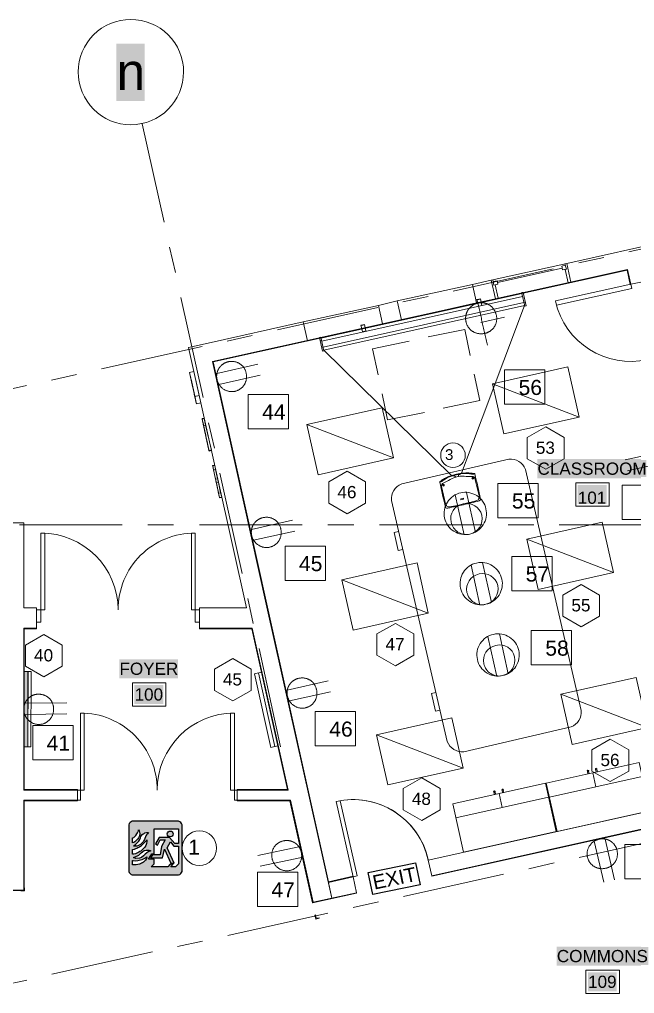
# Model space of a CAD drawing. Header units: inches. Extents: x 0.9 to 36.3, y 0.7 to 23.3.
# Drawn here: x 20.31 to 23.299, y 10.161 to 14.896 of the extents above; entities that cross this region are included whole.
import ezdxf

# ---------------------------------------------------------------- set-up
doc = ezdxf.new("R2010")
doc.units = ezdxf.units.IN
doc.linetypes.add('ACAD_ISO02W100', pattern=[15, 12, -3])
doc.layers.get('0').update_dxf_attribs({"color": 1})
for name, color, linetype, lineweight, true_color in [('Blocks', 7, 'Continuous', 5, 0x9a9c7f), ('Boarder for name', 7, 'Continuous', 5, 0x777777), ('Doors', 7, 'Continuous', 5, 0xf2db9c), ('Lights', 7, 'Continuous', 15, 0xff0a0a), ('Numbering Lights', 1, 'Continuous', 15, 0xff0000), ('Numbering Projectors', 7, 'Continuous', 0, 0x9a9c7f), ('PDF_Geometry', 7, 'Continuous', 9, 0x777777)]:
    doc.layers.add(name, color=color, linetype=linetype, lineweight=lineweight, true_color=true_color)
for name, color, linetype in [('EXIT', 10, 'Continuous'), ('PDF_Text', 7, 'Continuous'), ('Signages', 82, 'Continuous')]:
    doc.layers.add(name, color=color, linetype=linetype)
for name, color, linetype, lineweight in [('Numbering receptecles', 170, 'Continuous', 15), ('Numbering Signages', 82, 'Continuous', 0), ('Receptacles', 170, 'Continuous', 15)]:
    doc.layers.add(name, color=color, linetype=linetype, lineweight=lineweight)
doc.layers.add('PDF_Solid Fills', color=7, linetype='Continuous', true_color=0xffffff)
doc.styles.add('PDF Arial', font='arial.ttf')
doc.styles.get("Standard").update_dxf_attribs({"font": 'arial.ttf'})

# ---------------------------------------------------------------- blocks, each defined once
blk = doc.blocks.new('Desk - 30 x 60 in.')
at = {"linetype": 'Continuous'}
for p, q in [((-26.999995, 0), (26.999995, 0)), ((-29.999995, -27), (-29.999995, -3)), ((29.999995, -3), (29.999995, -27)), ((26.999995, -30), (-26.999995, -30)), ((-20.000005, -30), (-20.000005, -31)), ((-20.000005, -31), (-16.000005, -31)), ((-16.000005, -31), (-16.000005, -30)), ((15.999995, -31), (15.999995, -30)), ((19.999995, -31), (15.999995, -31)), ((19.999995, -30), (19.999995, -31))]:
    blk.add_line(p, q, dxfattribs=at)
for centre, start, end in [((-26.499995, -3.5), 98.1301, 171.8699), ((26.499995, -3.5), 8.130102, 81.8699), ((-26.499995, -26.5), 188.1301, 261.8699), ((26.499995, -26.5), 278.1301, 351.8699)]:
    blk.add_arc(centre, 3.535534, start, end, dxfattribs=at)
blk = doc.blocks.new('Epson 5040ub_top_cad-block.com')
at = {"color": 0}
for points in [[(-74, -5), (-74, 0), (0, 0)], [(74, -5), (74, 0), (0, 0)], [(-231, -53), (-238, -47)], [(-220, -49), (-228, -43)], [(-208, -45), (-216, -38)], [(-199, -41), (-206, -35)], [(-188, -37), (-195, -31)], [(-177, -32), (-183, -28)], [(-168, -29), (-173, -25)], [(-157, -25), (-160, -22)], [(-148, -22), (-149, -20)], [(-138, -19), (-139, -19)], [(138, -19), (139, -19)], [(148, -22), (149, -20)], [(157, -25), (160, -22)], [(168, -29), (173, -25)], [(177, -32), (183, -28)], [(188, -37), (195, -31)], [(199, -41), (206, -35)], [(208, -45), (216, -38)], [(220, -49), (228, -43)], [(231, -53), (238, -47)], [(-19, -359), (0, -359)], [(-19, -371), (0, -371)], [(19, -359), (0, -359)], [(19, -371), (0, -371)], [(-49, -438), (49, -438)]]:
    blk.add_lwpolyline(points, dxfattribs=at)
for points in [[(0, -37), (-17, -37, -0.354906), (-24, -31, -0.016056), (-26, -22, 0.285232), (-31, -15, 0.084022), (-44, -13, -0.143766), (-49, -12, -0.072792), (-52, -10), (-60, -10, 0.320532), (-66, -5, 0.048215), (-97, -5, 0.096612), (-254, -49, 0.263617), (-258, -55, 0.012885), (-258, -427, -0.781265)], [(-60, -10), (-106, -13, 0.045223), (-106, -13, 0.07056), (-174, -31, -0.006437), (-228, -53, -0.072856), (-243, -56, -0.70445), (-246, -49, -0.081569), (-240, -45, -0.0531), (-170, -21, -0.048177), (-106, -13, -6.183682)], [(-247, -53, -0.112665), (-246, -52, -0.081569), (-240, -48, -0.0531), (-170, -24, -0.02751), (-134, -18, -0.02751)], [(-49, -438), (-87, -438, -0.020934), (-200, -434, -0.427836), (-246, -377), (-246, -121, -0.367703), (-212, -81, 0.026801), (-130, -63, 0.03082), (-130, -63, -0.081077), (-17, -37, -8.970593)], [(0, -37), (17, -37, 0.354906), (24, -31, 0.016056), (26, -22, -0.285232), (31, -15, -0.084022), (44, -13, 0.143766), (49, -12, 0.072792), (52, -10), (60, -10, -0.320532), (66, -5, -0.048215), (97, -5, -0.096612), (254, -49, -0.263617), (258, -55, -0.012885), (258, -427, 0.781265)], [(49, -438), (87, -438, 0.020934), (200, -434, 0.427836), (246, -377), (246, -121, 0.367703), (212, -81, -0.026801), (130, -63, -0.03082), (130, -63, 0.081077), (17, -37, 8.970593)], [(60, -10), (106, -13, -0.045223), (106, -13, -0.07056), (174, -31, 0.006437), (228, -53, 0.072856), (243, -56, 0.70445), (246, -49, 0.081569), (240, -45, 0.0531), (170, -21, 0.048177), (106, -13, 6.183682)], [(247, -53, 0.112665), (246, -52, 0.081569), (240, -48, 0.0531), (170, -24, 0.02751), (134, -18, 0.02751)], [(-258, -427, 0.30611), (-247, -442, 0.079705), (-230, -446, 0.003039), (0, -450, 73.76926)], [(258, -427, -0.30611), (247, -442, -0.079705), (230, -446, -0.003039), (0, -450, -73.76926)]]:
    blk.add_lwpolyline(points, format="xyb", dxfattribs=at)
for centre, radius in [((-217, -109), 13.3), ((-217, -109), 7.38), ((217, -109), 13.3), ((217, -109), 7.38)]:
    blk.add_circle(centre, radius, dxfattribs=at)
for centre, radius, start, end in [((0, -859), 851, 86.5169, 93.4831), ((-14, -365), 7.59, 127.7395, 232.2605), ((14, -365), 7.59, 307.7395, 52.2605)]:
    blk.add_arc(centre, radius, start, end, dxfattribs=at)

msp = doc.modelspace()

# ---------------------------------------------------------------- hatches: boundary and pattern name
at = {"layer": 'Signages', "linetype": 'ByBlock', "ltscale": 0.001, "transparency": 33554559}
h = msp.add_hatch(color=256, dxfattribs=at)
h.paths.add_polyline_path([(21.1003, 10.9808, 0.273363), (21.0829, 10.9982), (20.8582, 10.9982, 0.273363), (20.8408, 10.9808), (20.8408, 10.7549, 0.273363), (20.8582, 10.7376), (21.0829, 10.7376, 0.273363), (21.1003, 10.7549)])
h.paths.add_polyline_path([(21.0436, 10.8984), (21.0598, 10.8779), (21.0824, 10.8779), (21.0824, 10.7913), (21.0681, 10.7767), (21.0448, 10.7767), (21.0569, 10.7891), (21.0423, 10.7891), (21.0302, 10.7767), (20.9495, 10.7767), (20.9638, 10.7913), (20.9638, 10.8146), (20.9371, 10.8146), (20.9529, 10.8396), (20.9638, 10.8396), (20.9638, 10.9615), (21.0824, 10.9615), (21.0824, 10.8902), (21.0645, 10.8902), (21.0396, 10.9196), (20.9888, 10.9196), (20.9711, 10.889), (20.9811, 10.8827), (20.9941, 10.9079), (21.0187, 10.9079), (21.0003, 10.875), (20.9931, 10.8359), (20.9565, 10.8359), (20.9467, 10.8211), (21.0056, 10.8211), (21.0141, 10.863), (21.0448, 10.794), (21.062, 10.794), (21.027, 10.8697)], flags=16)
h.paths.add_polyline_path([(21.0284, 10.9366, -1), (21.0567, 10.9366, -1)], flags=0)
h.paths.add_polyline_path([(20.9483, 10.8548), (20.9385, 10.8509), (20.9292, 10.8446), (20.9214, 10.8381), (20.912, 10.8298), (20.9022, 10.823), (20.8933, 10.8188), (20.8761, 10.8181), (20.8633, 10.8227), (20.8714, 10.8257), (20.8784, 10.8284), (20.8832, 10.8302), (20.8895, 10.8341), (20.8952, 10.8391), (20.9019, 10.8451), (20.9083, 10.8498), (20.9156, 10.8556), (20.9252, 10.8585), (20.9387, 10.8577)], flags=16)
h.paths.add_polyline_path([(20.9295, 10.8995), (20.9271, 10.8901), (20.9246, 10.8802), (20.9196, 10.8729), (20.9148, 10.8681), (20.905, 10.8581), (20.9001, 10.8532), (20.8952, 10.8507), (20.8903, 10.8482), (20.8804, 10.8433), (20.8731, 10.8408), (20.8657, 10.8383), (20.859, 10.8383), (20.859, 10.8606), (20.8682, 10.863), (20.8755, 10.8655), (20.8805, 10.8679), (20.8854, 10.8701), (20.8903, 10.8728), (20.8951, 10.8754), (20.8975, 10.8776), (20.9026, 10.8801), (20.9074, 10.885), (20.9123, 10.8901), (20.9172, 10.895), (20.9222, 10.8999), (20.9271, 10.9049), (20.9294, 10.9074)], flags=16)
h.paths.add_polyline_path([(20.932, 10.9372), (20.9271, 10.932), (20.9246, 10.9271), (20.9221, 10.9222), (20.9197, 10.9148), (20.9173, 10.9098), (20.9148, 10.905), (20.9124, 10.9), (20.9074, 10.895), (20.9025, 10.8901), (20.8976, 10.8852), (20.8878, 10.8802), (20.8804, 10.8778), (20.8633, 10.8776), (20.8685, 10.8826), (20.8732, 10.8851), (20.8781, 10.8899), (20.8855, 10.8973), (20.8902, 10.9024), (20.8949, 10.9099), (20.8974, 10.9174), (20.8997, 10.9244), (20.905, 10.9317), (20.9102, 10.9366), (20.9154, 10.9393), (20.9198, 10.9416), (20.9272, 10.9438), (20.9369, 10.9443)], flags=16)
h.paths.add_polyline_path([(20.9287, 10.8262), (20.9269, 10.8178), (20.9221, 10.8087), (20.9172, 10.8039), (20.9122, 10.799), (20.9075, 10.7965), (20.9026, 10.7939), (20.8976, 10.7916), (20.8924, 10.7892), (20.885, 10.788), (20.8776, 10.7866), (20.859, 10.7866), (20.859, 10.8071), (20.8621, 10.808), (20.8736, 10.8066), (20.8852, 10.8084), (20.8977, 10.8108), (20.9054, 10.813), (20.9129, 10.8151), (20.9187, 10.8187), (20.9223, 10.821)], flags=16)
h.paths.add_polyline_path([(20.8926, 10.9272), (20.8878, 10.9173), (20.8853, 10.9122), (20.8805, 10.9076), (20.8755, 10.9026), (20.8706, 10.8977), (20.8658, 10.8949), (20.859, 10.8941), (20.859, 10.9171), (20.8658, 10.9198), (20.8712, 10.9242), (20.8756, 10.9294), (20.8804, 10.9368), (20.883, 10.9418), (20.8878, 10.9515), (20.8879, 10.9564), (20.8923, 10.9511), (20.8941, 10.9388)], flags=16)

# ---------------------------------------------------------------- linework, layer by layer
at = {"layer": 'Blocks', "linetype": 'ByBlock'}
for p, q in [((22.755, 13.5498), (21.7788, 13.333)), ((22.5536, 13.5204), (22.7518, 13.5644)), ((21.7852, 13.3038), (22.7615, 13.5206)), ((22.7648, 13.506), (21.7885, 13.2892)), ((21.9899, 13.3952), (22.5371, 13.5167)), ((22.4573, 12.691), (22.7648, 13.506)), ((22.55, 13.5366), (22.5335, 13.533)), ((22.622, 13.5371), (22.6385, 13.5407)), ((22.7685, 13.5202), (22.7619, 13.5187)), ((22.6667, 13.4485), (22.5512, 13.4229)), ((21.9863, 13.4115), (21.9698, 13.4078)), ((22.0583, 13.4119), (22.0748, 13.4156)), ((21.7783, 13.3349), (21.7717, 13.3334)), ((21.7791, 13.3005), (21.7857, 13.3019)), ((22.4085, 12.6796), (21.7885, 13.2892)), ((23.0953, 11.2345), (23.1105, 11.1662)), ((23.1105, 11.1662), (23.3358, 11.2161)), ((22.6405, 11.1336), (22.6557, 11.0652)), ((23.1105, 11.1662), (22.8852, 11.1162)), ((22.6557, 11.0652), (22.881, 11.1152)), ((22.6557, 11.0652), (22.4304, 11.0153))]:
    msp.add_line(p, q, dxfattribs=at)
for points in [[(22.751, 13.5682), (22.7576, 13.5696), (22.7722, 13.5037), (22.7656, 13.5022), (22.7518, 13.5644)], [(21.7681, 13.3499), (21.7747, 13.3514), (21.7893, 13.2854), (21.7827, 13.284)], [(23.3207, 11.2842), (22.8701, 11.1843), (22.9223, 10.949), (23.3729, 11.049)], [(22.8658, 11.1836), (22.4153, 11.0836), (22.4675, 10.8483), (22.918, 10.9483)]]:
    msp.add_lwpolyline(points, close=True, dxfattribs=at)
for points in [[(22.5403, 13.5021), (22.5371, 13.5167), (22.5331, 13.5346), (22.5496, 13.5383), (22.5568, 13.5058)], [(21.7755, 13.3476), (21.9734, 13.3915), (21.9694, 13.4094), (21.9859, 13.4131), (21.9928, 13.382), (21.9763, 13.3784), (21.9734, 13.3915)], [(23.0698, 11.2409), (23.0724, 11.2291), (23.0784, 11.2305), (23.0758, 11.2422)], [(23.1098, 11.2497), (23.1124, 11.238), (23.1184, 11.2394), (23.1158, 11.2511)], [(22.6149, 11.1402), (22.6175, 11.1285), (22.6235, 11.1298), (22.6209, 11.1415)], [(22.655, 11.1491), (22.6576, 11.1374), (22.6636, 11.1387), (22.661, 11.1504)]]:
    msp.add_lwpolyline(points, dxfattribs=at)
for centre in [(23.0724, 11.2433), (23.1124, 11.2522), (22.6175, 11.1427), (22.6576, 11.1515)]:
    msp.add_circle(centre, 0.00359, dxfattribs=at)
at = {"layer": 'Boarder for name', "linetype": 'ByBlock'}
for points in [[(23.0131, 12.6438), (23.1748, 12.6438), (23.1748, 12.5305), (23.0131, 12.5305)], [(20.8584, 11.6711), (21.0217, 11.6711), (21.0217, 11.5578), (20.8584, 11.5578)], [(23.0621, 10.2743), (23.2254, 10.2743), (23.2254, 10.161), (23.0621, 10.161)]]:
    msp.add_lwpolyline(points, close=True, dxfattribs=at)
at = {"layer": 'Doors', "linetype": 'ByBlock'}
for p, q in [((21.8491, 11.0945), (21.8691, 11.0979)), ((21.9308, 10.7279), (21.8491, 11.0945)), ((21.8491, 11.0945), (21.9308, 10.7279)), ((21.8691, 11.0979), (21.9508, 10.7329)), ((21.9508, 10.7329), (21.8691, 11.0979)), ((21.9508, 10.7329), (21.9308, 10.7279))]:
    msp.add_line(p, q, dxfattribs=at)
for points in [[(22.9191, 13.5078), (22.9141, 13.5278), (23.2807, 13.6094), (23.2857, 13.5878)], [(20.4325, 12.3995), (20.4325, 12.0262), (20.4142, 12.0262), (20.4142, 12.3995)], [(21.1641, 12.3995), (21.1458, 12.3995), (21.1458, 12.0262), (21.1641, 12.0262)], [(20.4142, 12.0262), (20.3925, 12.0262), (20.3925, 11.9662), (20.4142, 11.9662)], [(21.1641, 12.0262), (21.1641, 11.9662), (21.1841, 11.9662), (21.1841, 12.0262)], [(20.6242, 11.5245), (20.6242, 11.1495), (20.6058, 11.1495), (20.6058, 11.5245)], [(21.3541, 11.5245), (21.3358, 11.5245), (21.3358, 11.1495), (21.3541, 11.1495)], [(20.5925, 11.1495), (20.6058, 11.1495), (20.6058, 11.1012), (20.5925, 11.1012)], [(21.3675, 11.1495), (21.3675, 11.1012), (21.3541, 11.1012), (21.3541, 11.1495)]]:
    msp.add_lwpolyline(points, close=True, dxfattribs=at)
for points in [[(21.1641, 12.3995, 0.417567), (20.7892, 12.0262, 0.412678), (20.4142, 12.3995)], [(21.3541, 11.5245, 0.413987), (20.9791, 11.1495, 0.417563), (20.6058, 11.5245)]]:
    msp.add_lwpolyline(points, format="xyb", dxfattribs=at)
for centre, radius, start, end in [((23.2808, 13.6101), 0.3762, 192.8969, 282.5197), ((21.9312, 10.7307), 0.373, 12.1996, 102.7198), ((21.9306, 10.7279), 0.3756, 12.9077, 102.5288)]:
    msp.add_arc(centre, radius, start, end, dxfattribs=at)
at = {"layer": 'EXIT', "linetype": 'ByBlock', "ltscale": 0.001}
msp.add_lwpolyline([(22.2568, 10.6899), (22.0268, 10.6427), (22.0051, 10.7492), (22.2351, 10.7964)], close=True, dxfattribs=at)
at = {"layer": 'Lights', "linetype": 'ByBlock'}
for p, q in [((20.3308, 11.3597), (20.3308, 11.726)), ((20.3308, 11.726), (20.3655, 11.726)), ((20.3503, 11.3597), (20.3503, 11.726)), ((20.3655, 11.3597), (20.3308, 11.3597))]:
    msp.add_line(p, q, dxfattribs=at)
for points in [[(23.0298, 12.9635), (22.664, 12.8811), (22.6091, 13.125), (23.0298, 12.9635), (22.9749, 13.2074), (22.6091, 13.125)], [(22.1269, 12.7648), (21.761, 12.6825), (21.7062, 12.9264), (22.1269, 12.7648), (22.072, 13.0087), (21.7062, 12.9264)], [(23.196, 12.2081), (22.8301, 12.1258), (22.7752, 12.3697), (23.196, 12.2081), (23.1411, 12.452), (22.7752, 12.3697)], [(22.2967, 12.0103), (21.9309, 11.928), (21.876, 12.1718), (22.2967, 12.0103), (22.2418, 12.2542), (21.876, 12.1718)], [(20.3508, 11.3599), (20.3525, 11.7259)], [(21.5506, 11.3616), (21.4713, 11.7192)], [(23.3619, 11.4542), (22.996, 11.3718), (22.9411, 11.6157), (23.3619, 11.4542), (23.307, 11.698), (22.9411, 11.6157)], [(22.4663, 11.2571), (22.1004, 11.1748), (22.0455, 11.4187), (22.4663, 11.2571), (22.4114, 11.501), (22.0455, 11.4187)]]:
    msp.add_lwpolyline(points, dxfattribs=at)
for points in [[(20.3675, 11.7258), (20.3658, 11.3598), (20.3308, 11.36), (20.3325, 11.726)], [(20.3508, 11.3599), (20.3525, 11.7259), (20.3325, 11.726), (20.3308, 11.36)], [(21.4861, 11.7225), (21.5654, 11.3649), (21.5316, 11.3574), (21.4524, 11.715)]]:
    msp.add_lwpolyline(points, close=True, dxfattribs=at)
at = {"layer": 'Lights', "linetype": 'ByBlock', "transparency": 33554559}
msp.add_solid([(20.3508, 11.3599), (20.3525, 11.7259), (20.3308, 11.36), (20.3325, 11.726)], dxfattribs=at)
at = {"layer": 'Numbering Lights', "linetype": 'ByBlock', "ltscale": 0.001}
for points in [[(22.867, 12.9157), (22.7776, 12.864), (22.7776, 12.7608), (22.867, 12.7092), (22.9565, 12.7608), (22.9565, 12.864)], [(21.9028, 12.6997), (21.8134, 12.6481), (21.8134, 12.5449), (21.9028, 12.4932), (21.9922, 12.5449), (21.9922, 12.6481)], [(23.0399, 12.1496), (22.9504, 12.098), (22.9504, 11.9948), (23.0399, 11.9431), (23.1293, 11.9948), (23.1293, 12.098)], [(22.1366, 11.9603), (22.0472, 11.9087), (22.0472, 11.8054), (22.1366, 11.7538), (22.226, 11.8054), (22.226, 11.9087)], [(20.4287, 11.9066), (20.3393, 11.8549), (20.3393, 11.7517), (20.4287, 11.7001), (20.5181, 11.7517), (20.5181, 11.8549)], [(21.3463, 11.7897), (21.2569, 11.738), (21.2569, 11.6348), (21.3463, 11.5832), (21.4358, 11.6348), (21.4358, 11.738)], [(23.1811, 11.3975), (23.0917, 11.3459), (23.0917, 11.2426), (23.1811, 11.191), (23.2706, 11.2426), (23.2706, 11.3459)], [(22.2645, 11.2089), (22.1751, 11.1573), (22.1751, 11.054), (22.2645, 11.0024), (22.3539, 11.054), (22.3539, 11.1573)]]:
    msp.add_lwpolyline(points, close=True, dxfattribs=at)
at = {"layer": 'Numbering Projectors', "linetype": 'ByBlock', "ltscale": 0.001}
msp.add_circle((22.4165, 12.7778), 0.0597, dxfattribs=at)
at = {"layer": 'Numbering receptecles', "linetype": 'ByBlock', "ltscale": 0.001}
for points in [[(22.6674, 13.1927), (22.8634, 13.1927), (22.8634, 13.0255), (22.6674, 13.0255)], [(21.4212, 13.0732), (21.6172, 13.0732), (21.6172, 12.906), (21.4212, 12.906)], [(22.635, 12.6407), (22.831, 12.6407), (22.831, 12.4735), (22.635, 12.4735)], [(23.2385, 12.6325), (23.4345, 12.6325), (23.4345, 12.4652), (23.2385, 12.4652)], [(21.6003, 12.3364), (21.7963, 12.3364), (21.7963, 12.1691), (21.6003, 12.1691)], [(22.7019, 12.2857), (22.8979, 12.2857), (22.8979, 12.1185), (22.7019, 12.1185)], [(22.7972, 11.9253), (22.9932, 11.9253), (22.9932, 11.7581), (22.7972, 11.7581)], [(21.7476, 11.5317), (21.9436, 11.5317), (21.9436, 11.3644), (21.7476, 11.3644)], [(20.3743, 11.4636), (20.5703, 11.4636), (20.5703, 11.2963), (20.3743, 11.2963)], [(23.2512, 10.8851), (23.4472, 10.8851), (23.4472, 10.7178), (23.2512, 10.7178)], [(21.4663, 10.7506), (21.6623, 10.7506), (21.6623, 10.5833), (21.4663, 10.5833)]]:
    msp.add_lwpolyline(points, close=True, dxfattribs=at)
at = {"layer": 'Numbering Signages', "linetype": 'ByBlock', "ltscale": 0.001}
msp.add_circle((21.1841, 10.8679, -6.8122), 0.0839, dxfattribs=at)
at = {"layer": 'PDF_Geometry', "linetype": 'ByBlock'}
for p, q in [((21.2475, 13.2328), (23.2641, 13.6811)), ((21.2491, 13.2311), (23.2591, 13.6794)), ((23.2624, 13.6778), (21.2508, 13.2311)), ((23.2774, 13.6078), (23.2624, 13.6778)), ((23.2641, 13.6811), (23.2807, 13.6094)), ((23.2791, 13.6078), (23.2774, 13.6078)), ((23.2807, 13.6094), (23.2791, 13.6078)), ((21.5125, 12.0395), (21.2475, 13.2328)), ((21.5141, 12.0395), (21.2491, 13.2311)), ((21.2491, 13.2311), (21.5141, 12.0395)), ((21.2508, 13.2311), (21.5158, 12.0395)), ((21.8108, 10.7012), (21.5125, 12.0395)), ((21.8108, 10.7029), (21.5141, 12.0395)), ((21.5141, 12.0395), (21.8108, 10.7029)), ((21.5158, 12.0395), (21.8124, 10.7046)), ((21.8691, 11.0979), (21.8491, 11.0945)), ((21.8108, 10.7029), (21.9308, 10.7296)), ((21.9308, 10.7296), (21.8108, 10.7029)), ((21.9308, 10.7279), (21.8108, 10.7012)), ((21.9308, 10.7279), (21.8108, 10.7012)), ((21.8124, 10.7046), (21.8108, 10.7029)), ((21.8108, 10.7029), (21.8124, 10.7046)), ((21.8124, 10.7046), (21.9308, 10.7312)), ((21.9308, 10.7279), (21.9508, 10.7329)), ((21.9308, 10.7312), (21.9308, 10.7296)), ((21.9308, 10.7296), (21.9308, 10.7279)), ((21.9474, 10.6512), (21.9308, 10.7279)), ((21.8108, 10.7012), (21.8274, 10.6246)), ((21.8274, 10.6246), (21.9474, 10.6512))]:
    msp.add_line(p, q, dxfattribs=at)
msp.add_lwpolyline([(20.8508, 14.8961, 0.416667), (20.5958, 14.6411, 0.415306), (20.8508, 14.3844, 0.413961), (21.1075, 14.6411, 0.415306)], format="xyb", close=True, dxfattribs=at)
for points in [[(21.0125, 13.9111), (20.9058, 14.3894)], [(23.3291, 13.6194), (23.2807, 13.6094), (23.2641, 13.6811), (23.2591, 13.6794), (22.9891, 13.6194), (22.9691, 13.7094), (23.984, 13.9361)], [(23.2707, 13.7661), (23.759, 13.8744)], [(21.0675, 13.6661), (21.0391, 13.7894)], [(23.0274, 13.7128), (23.1491, 13.7394)], [(22.4174, 13.5761), (22.9041, 13.6844)], [(22.6324, 13.6178), (22.9474, 13.6878)], [(22.9691, 13.7094), (22.9607, 13.7078), (22.9674, 13.6828), (22.9624, 13.6811), (22.9757, 13.6161), (22.9891, 13.6194)], [(21.2491, 13.2311), (23.2641, 13.6794)], [(23.2641, 13.6794), (21.2491, 13.2311)], [(23.2641, 13.6811), (23.2641, 13.6811)], [(23.2641, 13.6794), (23.2791, 13.6078), (23.2641, 13.6811)], [(22.6024, 13.6294), (22.6107, 13.6311), (22.6157, 13.6044), (22.6207, 13.6061), (22.6357, 13.5411), (22.6224, 13.5378)], [(21.2025, 13.0578), (21.0941, 13.5444)], [(22.1724, 13.5228), (22.2958, 13.5494)], [(21.5641, 13.3878), (22.0508, 13.4961)], [(21.3191, 13.3328), (21.4408, 13.3595)], [(22.2958, 13.3528), (22.4741, 13.3895), (22.5008, 13.2628)], [(20.7092, 13.1978), (21.1975, 13.3061)], [(22.0524, 13.1678), (22.0258, 13.2945), (22.2041, 13.3328)], [(20.4658, 13.1428), (20.5875, 13.1695)], [(21.1575, 13.1845), (21.1358, 13.1795)], [(21.1575, 13.1845), (21.1358, 13.1795)], [(21.1575, 13.1845), (21.1358, 13.1795)], [(21.1575, 13.1845), (21.1358, 13.1795)], [(21.1641, 13.0595), (21.1358, 13.1795), (21.1708, 13.0278), (21.1441, 13.1478)], [(21.1708, 13.0278), (21.1358, 13.1795)], [(21.1691, 13.0311), (21.1508, 13.1178), (21.1358, 13.1795), (21.1508, 13.1178), (21.1708, 13.0278), (21.1591, 13.0795), (21.1541, 13.1045), (21.1591, 13.0795), (21.1708, 13.0278), (21.1591, 13.0745)], [(21.1625, 13.0628), (21.1358, 13.1795)], [(21.1575, 13.1845), (21.1825, 13.0678)], [(22.5191, 13.1711), (22.5474, 13.0445), (22.3691, 13.0061)], [(21.1558, 13.0945), (21.1458, 13.1345), (21.1408, 13.1611)], [(19.8559, 13.0078), (20.3442, 13.1161)], [(22.2774, 12.9861), (22.0991, 12.9495), (22.0724, 13.0761)], [(21.1908, 13.0328), (21.1708, 13.0278)], [(21.1908, 13.0328), (21.1708, 13.0278)], [(21.1908, 13.0328), (21.1708, 13.0278)], [(21.1708, 13.0278), (21.1908, 13.0328), (21.1708, 13.0278)], [(21.1908, 13.0328), (21.1708, 13.0278)], [(21.2075, 12.9061), (21.2075, 12.9095), (21.2041, 12.9211), (21.2025, 12.9295), (21.2008, 12.9378), (21.1991, 12.9445), (21.1991, 12.9495), (21.1975, 12.9528), (21.1975, 12.9545), (21.2075, 12.9578), (21.1975, 12.9561), (21.1975, 12.9545), (21.1975, 12.9528), (21.1991, 12.9495), (21.1991, 12.9461), (21.2008, 12.9395), (21.2025, 12.9328), (21.2041, 12.9261), (21.2058, 12.9178), (21.2091, 12.8978), (21.2141, 12.8761), (21.2191, 12.8545), (21.2225, 12.8445), (21.2241, 12.8361), (21.2258, 12.8261), (21.2275, 12.8195), (21.2291, 12.8128), (21.2308, 12.8078), (21.2308, 12.8011), (21.2325, 12.7978), (21.2425, 12.8011), (21.2325, 12.7978)], [(21.2425, 12.8011), (21.2425, 12.8028), (21.2308, 12.8011), (21.2425, 12.8028), (21.2308, 12.8011), (21.2425, 12.8028), (21.2308, 12.8011), (21.2025, 12.9345), (21.2308, 12.8011), (21.1975, 12.9528), (21.2208, 12.8461), (21.2258, 12.8228), (21.2208, 12.8461), (21.1975, 12.9528), (21.2075, 12.9561), (21.2075, 12.9578), (21.1975, 12.9561)], [(21.2041, 12.9228), (21.2308, 12.8011), (21.2025, 12.9345)], [(21.2575, 12.8128), (21.2291, 12.9345)], [(21.2141, 12.9245), (21.2425, 12.8028)], [(21.2325, 12.7995), (21.2308, 12.8011), (21.2308, 12.8061), (21.2291, 12.8111), (21.2275, 12.8195), (21.2258, 12.8278), (21.2225, 12.8378), (21.2208, 12.8495), (21.2191, 12.8545)], [(21.2791, 12.5895), (21.2775, 12.5912), (21.2775, 12.5962), (21.2758, 12.6045), (21.2725, 12.6178), (21.2691, 12.6328), (21.2641, 12.6512), (21.2625, 12.6645), (21.2591, 12.6778), (21.2558, 12.6912), (21.2541, 12.7011), (21.2525, 12.7061), (21.2525, 12.7078)], [(21.2575, 12.7295), (21.2591, 12.7278)], [(21.3925, 12.2028), (21.2841, 12.6912)], [(21.2925, 12.5728), (21.2825, 12.5712), (21.2825, 12.5745), (21.2808, 12.5778), (21.2791, 12.5845), (21.2775, 12.5912), (21.2758, 12.5995), (21.2741, 12.6112), (21.2708, 12.6228), (21.2708, 12.6278)], [(21.2925, 12.5745), (21.2825, 12.5712)], [(21.2925, 12.5745), (21.2925, 12.5745)], [(20.2658, 12.4495), (20.3308, 12.4495), (20.3308, 12.3578), (20.3308, 12.1612), (20.3308, 12.0362), (20.3592, 12.0362), (20.3925, 12.0362), (20.3925, 11.9378), (20.3808, 11.9378), (20.3308, 11.9378), (20.3308, 11.1495), (20.5558, 11.1495), (20.5925, 11.1495), (20.5925, 11.1012), (20.5658, 11.1012), (20.3308, 11.1012), (20.3308, 10.6629), (20.2375, 10.6629)], [(20.3108, 12.4395), (20.8092, 12.4395)], [(20.9341, 12.4395), (21.0591, 12.4395)], [(21.1841, 12.4395), (21.6841, 12.4395)], [(21.8091, 12.4395), (21.9341, 12.4395)], [(22.0591, 12.4395), (22.5591, 12.4395)], [(22.6841, 12.4395), (22.8091, 12.4395)], [(22.9324, 12.4395), (23.4324, 12.4395)], [(21.4458, 11.9595), (21.4191, 12.0812)], [(20.3325, 11.1495), (20.3325, 11.9362), (20.3325, 11.1512), (20.5925, 11.1512), (20.3308, 11.1512), (20.3308, 11.1495), (20.5925, 11.1495), (20.5925, 11.1512), (20.5925, 11.1529), (20.3325, 11.1529), (20.3325, 11.9345), (20.3325, 11.9362), (20.3925, 11.9362), (20.3925, 11.9378)], [(20.3308, 11.9378), (20.3308, 11.1495)], [(21.6158, 11.1512), (21.3675, 11.1512), (21.3675, 11.1495), (21.6158, 11.1495), (21.4408, 11.9378), (21.1841, 11.9378), (21.1841, 11.9362), (21.4391, 11.9362), (21.6141, 11.1512), (21.3675, 11.1512), (21.3675, 11.1529), (21.6125, 11.1529), (21.4391, 11.9345), (21.1841, 11.9345), (21.1841, 11.9362), (21.4408, 11.9362)], [(21.6141, 11.1495), (21.4391, 11.9378)], [(21.5791, 11.3595), (21.4741, 11.8379)], [(23.839, 11.0729), (22.3141, 10.7329), (22.2958, 10.8096), (23.8224, 11.1479)], [(24.2573, 11.1629), (23.879, 11.0779), (23.879, 11.0795), (22.3141, 10.7312), (23.879, 11.0779), (23.879, 11.0795), (22.3141, 10.7312), (22.3141, 10.7329), (23.879, 11.0812), (24.2573, 11.1645), (23.879, 11.0795), (24.2573, 11.1645)], [(19.4859, 10.6612), (20.3325, 10.6612), (20.3325, 11.1012)], [(20.3308, 11.1012), (20.3308, 10.6629), (19.4859, 10.6629)], [(20.3325, 10.6746), (20.3325, 11.0995), (20.5925, 11.0995), (20.3308, 11.0995), (20.3308, 11.1012), (20.5925, 11.1012), (20.5925, 11.0995), (20.5925, 11.0979), (20.3325, 11.0979), (20.3325, 10.6746), (20.3325, 10.6612), (20.3158, 10.6612), (20.3158, 10.6596), (20.3342, 10.6596), (20.3342, 10.6746), (20.3325, 10.6746), (20.3342, 10.6746), (20.3342, 10.6596), (20.3158, 10.6596), (20.3158, 10.6612)], [(21.6258, 11.0979), (21.3675, 11.0979), (21.3675, 11.0995), (21.3675, 11.1012), (21.6275, 11.1012), (21.6275, 11.0995), (21.3675, 11.0995), (21.6258, 11.0995), (21.7358, 10.6029), (21.7341, 10.6012), (21.9474, 10.6496), (21.9474, 10.6512), (21.7358, 10.6029), (21.9474, 10.6512), (21.7374, 10.6046), (21.6275, 11.1012)], [(21.6258, 11.1012), (21.7358, 10.6029), (21.7341, 10.6012), (21.6241, 11.0979)], [(23.0291, 10.8229), (23.5174, 10.9312)], [(22.2958, 10.8112), (22.2958, 10.8112)], [(22.7857, 10.7679), (22.9074, 10.7962)], [(22.1758, 10.6329), (22.6624, 10.7412)], [(22.3141, 10.7312), (22.3141, 10.7312)], [(19.4875, 10.6629), (19.4875, 10.6262), (19.4875, 10.6612), (20.3158, 10.6612), (19.4892, 10.6612), (19.4892, 10.6262), (19.4875, 10.6262), (19.4859, 10.6262)], [(21.9474, 10.6512), (21.9474, 10.6512)], [(21.9308, 10.5796), (22.0541, 10.6062)], [(21.3225, 10.4429), (21.8091, 10.5512)], [(21.0775, 10.3896), (21.1991, 10.4162)], [(20.4675, 10.2546), (20.9558, 10.3629)], [(20.2242, 10.1996), (20.3458, 10.2263)]]:
    msp.add_lwpolyline(points, dxfattribs=at)
for points in [[(22.9691, 13.7094), (22.9891, 13.6194), (22.6224, 13.5378), (22.6024, 13.6294)], [(22.9457, 13.6961), (22.9491, 13.6794), (22.9674, 13.6828), (22.9624, 13.7011)], [(22.5108, 13.6078), (22.5307, 13.5178), (22.1658, 13.4361), (22.1458, 13.5278)], [(22.5108, 13.6078), (22.6024, 13.6294), (22.6224, 13.5378), (22.5307, 13.5178)], [(22.6307, 13.6261), (22.6341, 13.6094), (22.6157, 13.6044), (22.6124, 13.6228)], [(22.3076, 13.4657), (22.7388, 13.5615)], [(22.0541, 13.5061), (22.0741, 13.4161), (21.7091, 13.3345), (21.6891, 13.4261)], [(22.0541, 13.5061), (22.1458, 13.5278), (22.1658, 13.4361), (22.0741, 13.4161)], [(21.8765, 13.3699), (22.3076, 13.4657)], [(21.7374, 10.6046), (21.6275, 11.1012), (21.3675, 11.1012), (21.3675, 11.1495), (21.6158, 11.1495), (21.4408, 11.9378), (21.4341, 11.9378), (21.1841, 11.9378), (21.1841, 12.0362), (21.4125, 12.0362), (21.1308, 13.3011), (21.2275, 13.3228), (21.6891, 13.4261), (21.7091, 13.3345), (21.2475, 13.2328), (21.5125, 12.0395), (21.8274, 10.6246)], [(21.2491, 13.2311), (21.2508, 13.2311)], [(21.1358, 13.1795), (21.1575, 13.1845)], [(21.1358, 13.1795), (21.1525, 13.1061), (21.1358, 13.1795), (21.1575, 13.1845)], [(21.1625, 13.0628), (21.1708, 13.0278), (21.1908, 13.0328), (21.1825, 13.0678)], [(21.1708, 13.0278), (21.1908, 13.0328)], [(21.1975, 12.9528), (21.2041, 12.9228), (21.2141, 12.9245), (21.2075, 12.9561)], [(21.1975, 12.9528), (21.2075, 12.9561)], [(21.2158, 12.8745), (21.2175, 12.8628), (21.2208, 12.8511), (21.2225, 12.8411), (21.2241, 12.8328), (21.2258, 12.8261), (21.2275, 12.8211), (21.2275, 12.8178), (21.2275, 12.8195), (21.2258, 12.8245), (21.2241, 12.8328), (21.2208, 12.8461), (21.2175, 12.8611), (21.2141, 12.8778), (21.2108, 12.8928), (21.2075, 12.9061), (21.2058, 12.9195), (21.2025, 12.9278), (21.2025, 12.9345), (21.2008, 12.9361), (21.2025, 12.9328), (21.2025, 12.9278), (21.2041, 12.9228), (21.2058, 12.9145), (21.2091, 12.9028), (21.2125, 12.8895)], [(21.2491, 12.7245), (21.2525, 12.7061), (21.2625, 12.7078), (21.2591, 12.7278)], [(21.2725, 12.6628), (21.2625, 12.6612), (21.2525, 12.7061), (21.2625, 12.7078)], [(21.2625, 12.6612), (21.2675, 12.6428), (21.2775, 12.6445), (21.2725, 12.6628)], [(21.2875, 12.5945), (21.2775, 12.5928), (21.2675, 12.6428), (21.2775, 12.6445)], [(21.2775, 12.5928), (21.2825, 12.5728), (21.2925, 12.5745), (21.2875, 12.5945)], [(20.3325, 11.9345), (20.3325, 11.9362), (20.3925, 11.9362), (20.3925, 11.9345)], [(21.7658, 10.5296), (21.7524, 10.5279), (21.7491, 10.5429), (21.7458, 10.5412), (21.7508, 10.5229), (21.7658, 10.5279), (21.7658, 10.5296), (21.7658, 10.5279), (21.7508, 10.5229), (21.7458, 10.5412), (21.7491, 10.5429), (21.7524, 10.5279)]]:
    msp.add_lwpolyline(points, close=True, dxfattribs=at)
msp.add_lwpolyline([(21.2591, 12.6778, 0.029386), (21.2475, 12.7278), (21.2575, 12.7295), (21.2475, 12.7261)], format="xyb", dxfattribs=at)
at = {"layer": 'PDF_Solid Fills', "linetype": 'ByBlock', "transparency": 33554559}
for points in [[(20.7808, 14.4994), (20.9175, 14.4994), (20.7808, 14.7777), (20.9175, 14.7777)], [(22.8265, 12.6655), (23.3564, 12.6655), (22.8265, 12.7588), (23.3564, 12.7588)], [(23.0231, 12.5405), (23.1631, 12.5405), (23.0231, 12.6338), (23.1631, 12.6338)], [(20.795, 11.6928), (21.08, 11.6928), (20.795, 11.7861), (21.08, 11.7861)], [(20.8684, 11.5678), (21.0083, 11.5678), (20.8684, 11.6611), (21.0083, 11.6611)], [(22.9204, 10.296), (23.3654, 10.296), (22.9204, 10.3893), (23.3654, 10.3893)], [(23.0721, 10.171), (23.2121, 10.171), (23.0721, 10.2643), (23.2121, 10.2643)]]:
    msp.add_solid(points, dxfattribs=at)
at = {"layer": 'Receptacles', "linetype": 'ByBlock'}
for points in [[(21.4678, 13.2197), (21.2693, 13.175)], [(21.4796, 13.1671), (21.2795, 13.1221)], [(23.2533, 12.7548), (23.4534, 12.7998)], [(23.2651, 12.7022), (23.4635, 12.7469)], [(22.5259, 12.4028), (22.4828, 12.5972)], [(22.4704, 12.3905), (22.4273, 12.5849)], [(21.6362, 12.4618), (21.4378, 12.4172)], [(21.6481, 12.4092), (21.4479, 12.3642)], [(22.5477, 12.049), (22.5046, 12.2433)], [(22.6032, 12.0613), (22.5601, 12.2557)], [(22.6294, 11.7022), (22.5863, 11.8966)], [(22.685, 11.7146), (22.6418, 11.9089)], [(21.8098, 11.6808), (21.6114, 11.6361)], [(21.8217, 11.6282), (21.6215, 11.5832)], [(20.5399, 11.5739), (20.3365, 11.5719)], [(20.5404, 11.52), (20.3352, 11.518)], [(23.1495, 10.7017), (23.1031, 10.9015)], [(23.202, 10.7138), (23.156, 10.912)], [(21.4689, 10.8322), (21.6679, 10.8743)], [(21.48, 10.7795), (21.6807, 10.822)]]:
    msp.add_lwpolyline(points, dxfattribs=at)
for points in [[(22.4541, 12.5953, 0.414894), (22.376, 12.4726, 0.414894), (22.4986, 12.3945, 0.414894), (22.5768, 12.5172, 0.414894)], [(22.5314, 12.2538, 0.414894), (22.4533, 12.1311, 0.414894), (22.576, 12.053, 0.414894), (22.6541, 12.1757, 0.414894)], [(22.6131, 11.907, 0.414894), (22.535, 11.7844, 0.414894), (22.6577, 11.7063, 0.414894), (22.7358, 11.8289, 0.414894)]]:
    msp.add_lwpolyline(points, format="xyb", close=True, dxfattribs=at)
for points in [[(22.4073, 12.4527, 0.417898), (22.4986, 12.3945, 0.407143), (22.5568, 12.4859)], [(22.4846, 12.1111, 0.417898), (22.576, 12.053, 0.407143), (22.6341, 12.1443)], [(22.5663, 11.7644, 0.417898), (22.6577, 11.7063, 0.407143), (22.7159, 11.7976)]]:
    msp.add_lwpolyline(points, format="xyb", dxfattribs=at)
for points, weights, knots in [([(22.5378, 13.5175), (22.5793, 13.5267), (22.6179, 13.5004), (22.6271, 13.4589), (22.6363, 13.4174), (22.6121, 13.3793), (22.5706, 13.3701), (22.5291, 13.3609), (22.4889, 13.3846), (22.4797, 13.4261), (22.4752, 13.4462), (22.4787, 13.4665), (22.4898, 13.4839), (22.5008, 13.5013), (22.5177, 13.5131), (22.5378, 13.5175), (22.5531, 13.449), (22.5683, 13.3805), (22.5835, 13.312)], [1, 1, 1, 1, 1, 1, 1, 1, 1, 1, 0.948717948716, 0.948717948716, 1, 0.948717948716, 0.948717948716, 1, 1, 1, 1], [0, 0, 0, 0, 1, 1, 1, 2, 2, 2, 3, 3, 3, 3.789582, 3.789582, 3.789582, 4.579164, 4.579164, 4.579164, 5.579164, 5.579164, 5.579164, 5.579164]), ([(21.2699, 13.1454), (21.2655, 13.1644), (21.2688, 13.1837), (21.2792, 13.2002), (21.2897, 13.2167), (21.3057, 13.2279), (21.3248, 13.2321), (21.3652, 13.2412), (21.4024, 13.2177), (21.4115, 13.1773), (21.4206, 13.1368), (21.3975, 13.0977), (21.3571, 13.0885), (21.3187, 13.0799), (21.279, 13.105), (21.2699, 13.1454)], [1, 0.948448710105, 0.948448710105, 1, 0.948448710105, 0.948448710105, 1, 1, 1, 1, 1, 1, 1, 1, 1, 1], [0, 0, 0, 0, 0.79168, 0.79168, 0.79168, 1.583359, 1.583359, 1.583359, 2.583359, 2.583359, 2.583359, 3.583359, 3.583359, 3.583359, 4.583359, 4.583359, 4.583359, 4.583359]), ([(21.4384, 12.3875), (21.434, 12.4066), (21.4373, 12.4258), (21.4477, 12.4424), (21.4581, 12.4589), (21.4741, 12.4701), (21.4932, 12.4742), (21.5337, 12.4833), (21.5708, 12.4598), (21.5799, 12.4194), (21.589, 12.379), (21.566, 12.3398), (21.5255, 12.3307), (21.4871, 12.322), (21.4475, 12.3471), (21.4384, 12.3875)], [1, 0.948448710105, 0.948448710105, 1, 0.948448710105, 0.948448710105, 1, 1, 1, 1, 1, 1, 1, 1, 1, 1], [0, 0, 0, 0, 0.79168, 0.79168, 0.79168, 1.583359, 1.583359, 1.583359, 2.583359, 2.583359, 2.583359, 3.583359, 3.583359, 3.583359, 4.583359, 4.583359, 4.583359, 4.583359]), ([(21.612, 11.6065), (21.6076, 11.6256), (21.6109, 11.6448), (21.6213, 11.6613), (21.6318, 11.6778), (21.6478, 11.689), (21.6668, 11.6932), (21.7073, 11.7023), (21.7444, 11.6788), (21.7535, 11.6384), (21.7626, 11.5979), (21.7396, 11.5588), (21.6992, 11.5497), (21.6607, 11.541), (21.6211, 11.5661), (21.612, 11.6065)], [1, 0.948448710105, 0.948448710105, 1, 0.948448710105, 0.948448710105, 1, 1, 1, 1, 1, 1, 1, 1, 1, 1], [0, 0, 0, 0, 0.79168, 0.79168, 0.79168, 1.583359, 1.583359, 1.583359, 2.583359, 2.583359, 2.583359, 3.583359, 3.583359, 3.583359, 4.583359, 4.583359, 4.583359, 4.583359]), ([(20.3308, 11.5429), (20.3305, 11.5624), (20.3378, 11.5805), (20.3515, 11.5945), (20.3651, 11.6084), (20.3831, 11.616), (20.4027, 11.6161), (20.4441, 11.6165), (20.4755, 11.5857), (20.4759, 11.5442), (20.4763, 11.5028), (20.4455, 11.4693), (20.4041, 11.4689), (20.3647, 11.4686), (20.3312, 11.5014), (20.3308, 11.5429)], [1, 0.948448710105, 0.948448710105, 1, 0.948448710105, 0.948448710105, 1, 1, 1, 1, 1, 1, 1, 1, 1, 1], [0, 0, 0, 0, 0.79168, 0.79168, 0.79168, 1.583359, 1.583359, 1.583359, 2.583359, 2.583359, 2.583359, 3.583359, 3.583359, 3.583359, 4.583359, 4.583359, 4.583359, 4.583359]), ([(21.6796, 10.8472), (21.6757, 10.8663), (21.6647, 10.8825), (21.6483, 10.8931), (21.632, 10.9038), (21.6128, 10.9073), (21.5937, 10.9031), (21.5531, 10.8946), (21.5291, 10.8577), (21.5377, 10.8172), (21.5463, 10.7766), (21.5836, 10.7506), (21.6241, 10.7592), (21.6626, 10.7673), (21.6882, 10.8066), (21.6796, 10.8472)], [1, 0.948448710105, 0.948448710105, 1, 0.948448710105, 0.948448710105, 1, 1, 1, 1, 1, 1, 1, 1, 1, 1], [0, 0, 0, 0, 0.79168, 0.79168, 0.79168, 1.583359, 1.583359, 1.583359, 2.583359, 2.583359, 2.583359, 3.583359, 3.583359, 3.583359, 4.583359, 4.583359, 4.583359, 4.583359]), ([(23.1264, 10.9112), (23.1454, 10.9157), (23.1647, 10.9126), (23.1813, 10.9022), (23.1979, 10.8919), (23.2092, 10.876), (23.2135, 10.8569), (23.2228, 10.8165), (23.1996, 10.7792), (23.1592, 10.7699), (23.1188, 10.7605), (23.0795, 10.7833), (23.0701, 10.8237), (23.0612, 10.862), (23.0861, 10.9018), (23.1264, 10.9112)], [1, 0.948448710105, 0.948448710105, 1, 0.948448710105, 0.948448710105, 1, 1, 1, 1, 1, 1, 1, 1, 1, 1], [0, 0, 0, 0, 0.79168, 0.79168, 0.79168, 1.583359, 1.583359, 1.583359, 2.583359, 2.583359, 2.583359, 3.583359, 3.583359, 3.583359, 4.583359, 4.583359, 4.583359, 4.583359])]:
    msp.add_rational_spline(points, weights, degree=3, knots=knots, dxfattribs=at)
for points in [[(22.4659, 12.5419), (22.5065, 12.5509), (22.5478, 12.5264), (22.5568, 12.4859)], [(22.4073, 12.4527), (22.3983, 12.4933), (22.4232, 12.5324), (22.4659, 12.5419)], [(22.4846, 12.1111), (22.4756, 12.1517), (22.5005, 12.1909), (22.5432, 12.2004)], [(22.5432, 12.2004), (22.5838, 12.2094), (22.6251, 12.1849), (22.6341, 12.1443)], [(22.5663, 11.7644), (22.5573, 11.805), (22.5823, 11.8442), (22.625, 11.8536)], [(22.625, 11.8536), (22.6656, 11.8626), (22.7068, 11.8382), (22.7159, 11.7976)]]:
    msp.add_open_spline(points, degree=3, dxfattribs=at)
at = {"layer": 'Signages', "linetype": 'ByBlock', "elevation": -6.8122}
for points in [[(21.1003, 10.9808, 0.273363), (21.0829, 10.9982), (20.8582, 10.9982, 0.273363), (20.8408, 10.9808), (20.8408, 10.7549, 0.273363), (20.8582, 10.7376), (21.0829, 10.7376, 0.273363), (21.1003, 10.7549), (21.1003, 10.9808, 0.273363)], [(21.0567, 10.9366, -1), (21.0284, 10.9366, -1), (21.0567, 10.9366, -1)]]:
    msp.add_lwpolyline(points, format="xyb", close=True, dxfattribs=at)
for points in [[(20.8923, 10.9511), (20.8941, 10.9388), (20.8926, 10.9272), (20.8878, 10.9173), (20.8853, 10.9122), (20.8805, 10.9076), (20.8755, 10.9026), (20.8706, 10.8977), (20.8658, 10.8949), (20.859, 10.8941), (20.859, 10.9171), (20.8658, 10.9198), (20.8712, 10.9242), (20.8756, 10.9294), (20.8804, 10.9368), (20.883, 10.9418), (20.8878, 10.9515), (20.8879, 10.9564), (20.8923, 10.9511)], [(20.9369, 10.9443), (20.932, 10.9372), (20.9271, 10.932), (20.9246, 10.9271), (20.9221, 10.9222), (20.9197, 10.9148), (20.9173, 10.9098), (20.9148, 10.905), (20.9124, 10.9), (20.9074, 10.895), (20.9025, 10.8901), (20.8976, 10.8852), (20.8878, 10.8802), (20.8804, 10.8778), (20.8633, 10.8776), (20.8685, 10.8826), (20.8732, 10.8851), (20.8781, 10.8899), (20.8855, 10.8973), (20.8902, 10.9024), (20.8949, 10.9099), (20.8974, 10.9174), (20.8997, 10.9244), (20.905, 10.9317), (20.9102, 10.9366), (20.9154, 10.9393), (20.9198, 10.9416), (20.9272, 10.9438), (20.9369, 10.9443)], [(20.9638, 10.9615), (21.0824, 10.9615), (21.0824, 10.8902), (21.0645, 10.8902), (21.0396, 10.9196), (20.9888, 10.9196), (20.9711, 10.889), (20.9811, 10.8827), (20.9941, 10.9079), (21.0187, 10.9079), (21.0003, 10.875), (20.9931, 10.8359), (20.9565, 10.8359), (20.9467, 10.8211), (21.0056, 10.8211), (21.0141, 10.863), (21.0448, 10.794), (21.062, 10.794), (21.027, 10.8697), (21.0436, 10.8984), (21.0598, 10.8779), (21.0824, 10.8779), (21.0824, 10.7913), (21.0681, 10.7767), (21.0448, 10.7767), (21.0569, 10.7891), (21.0423, 10.7891), (21.0302, 10.7767), (20.9495, 10.7767), (20.9638, 10.7913), (20.9638, 10.8146), (20.9371, 10.8146), (20.9529, 10.8396), (20.9638, 10.8396), (20.9638, 10.9615)], [(20.9294, 10.9074), (20.9295, 10.8995), (20.9271, 10.8901), (20.9246, 10.8802), (20.9196, 10.8729), (20.9148, 10.8681), (20.905, 10.8581), (20.9001, 10.8532), (20.8952, 10.8507), (20.8903, 10.8482), (20.8804, 10.8433), (20.8731, 10.8408), (20.8657, 10.8383), (20.859, 10.8383), (20.859, 10.8606), (20.8682, 10.863), (20.8755, 10.8655), (20.8805, 10.8679), (20.8854, 10.8701), (20.8903, 10.8728), (20.8951, 10.8754), (20.8975, 10.8776), (20.9026, 10.8801), (20.9074, 10.885), (20.9123, 10.8901), (20.9172, 10.895), (20.9222, 10.8999), (20.9271, 10.9049), (20.9294, 10.9074)], [(20.9252, 10.8585), (20.9387, 10.8577), (20.9483, 10.8548), (20.9385, 10.8509), (20.9292, 10.8446), (20.9214, 10.8381), (20.912, 10.8298), (20.9022, 10.823), (20.8933, 10.8188), (20.8761, 10.8181), (20.8633, 10.8227), (20.8714, 10.8257), (20.8784, 10.8284), (20.8832, 10.8302), (20.8895, 10.8341), (20.8952, 10.8391), (20.9019, 10.8451), (20.9083, 10.8498), (20.9156, 10.8556), (20.9252, 10.8585)], [(20.9287, 10.8262), (20.9269, 10.8178), (20.9221, 10.8087), (20.9172, 10.8039), (20.9122, 10.799), (20.9075, 10.7965), (20.9026, 10.7939), (20.8976, 10.7916), (20.8924, 10.7892), (20.885, 10.788), (20.8776, 10.7866), (20.859, 10.7866), (20.859, 10.8071), (20.8621, 10.808), (20.8736, 10.8066), (20.8852, 10.8084), (20.8977, 10.8108), (20.9054, 10.813), (20.9129, 10.8151), (20.9187, 10.8187), (20.9223, 10.821), (20.9287, 10.8262)]]:
    msp.add_lwpolyline(points, close=True, dxfattribs=at)

# ---------------------------------------------------------------- block references
at = {"layer": 'Blocks', "linetype": 'ByBlock'}
for name, p, xscale, yscale, zscale, rotation in [('Desk - 30 x 60 in.', (22.9043, 12.123), 0.02228400084495367, 0.02228400084495367, 0.02228400084495367, 283.0397335814351), ('Epson 5040ub_top_cad-block.com', (22.4329, 12.6853), 0.0003386368815212313, 0.0003386368815212313, 0.0003386368815212313, 13.1697255550649)]:
    msp.add_blockref(name, p, dxfattribs=dict(at, xscale=xscale, yscale=yscale, zscale=zscale, rotation=rotation))

# ---------------------------------------------------------------- texts
at = {"layer": 'EXIT', "linetype": 'ACAD_ISO02W100', "ltscale": 0.01}
msp.add_text('EXIT', height=0.06879, rotation=11.7335, dxfattribs=at).set_placement((22.0342, 10.6659))
at = {"layer": 'Numbering Lights', "linetype": 'ByBlock', "ltscale": 0.001}
for s, p in [('53', (22.8192, 12.7846)), ('46', (21.855, 12.5687)), ('55', (22.992, 12.0186)), ('47', (22.0887, 11.8292)), ('40', (20.3809, 11.7755)), ('45', (21.2985, 11.6586)), ('56', (23.1333, 11.2664)), ('48', (22.2167, 11.0779))]:
    msp.add_text(s, height=0.05956, dxfattribs=at).set_placement(p)
at = {"layer": 'Numbering Projectors', "linetype": 'ByBlock', "ltscale": 0.001}
msp.add_text('3', height=0.0524, dxfattribs=at).set_placement((22.3777, 12.7547))
at = {"layer": 'Numbering receptecles', "linetype": 'ByBlock', "ltscale": 0.001}
for s, p in [('56', (22.7353, 13.0707)), ('44', (21.4891, 12.9512)), ('55', (22.7029, 12.5187)), ('45', (21.6682, 12.2144)), ('57', (22.7698, 12.1637)), ('58', (22.8651, 11.8033)), ('46', (21.8154, 11.4097)), ('41', (20.4421, 11.3415)), ('47', (21.5342, 10.6286))]:
    msp.add_text(s, height=0.0733, dxfattribs=at).set_placement(p)
at = {"layer": 'Numbering Signages', "linetype": 'ByBlock', "ltscale": 0.001}
msp.add_text('1', height=0.0736, dxfattribs=at).set_placement((21.1297, 10.8355, -6.8122))
at = {"layer": 'PDF_Text', "color": 8, "linetype": 'ByBlock', "true_color": 0x777777, "insert": (20.7817, 14.6422), "char_height": 0.1787, "attachment_point": 4, "style": 'PDF Arial'}
msp.add_mtext('n', dxfattribs=at)
at = {"layer": 'PDF_Text', "linetype": 'ByBlock', "char_height": 0.05939, "attachment_point": 4, "style": 'PDF Arial'}
for s, insert in [('CLASSROOM', (22.8273, 12.7121)), ('101', (23.0231, 12.5708)), ('FOYER', (20.7959, 11.7394)), ('100', (20.8692, 11.6144)), ('COMMONS', (22.9213, 10.3426)), ('109', (23.073, 10.2176))]:
    msp.add_mtext(s, dxfattribs=dict(at, insert=insert))

doc.saveas('drawing.dxf')
